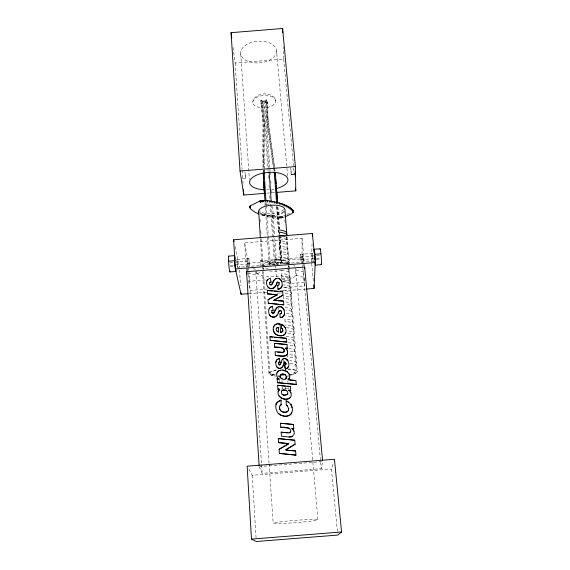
<?xml version="1.0" encoding="UTF-8"?>
<svg xmlns="http://www.w3.org/2000/svg" width="570" height="570" viewBox="0 0 570 570"><rect width="100%" height="100%" fill="white"/><g stroke="black" fill="none" stroke-linecap="round" stroke-linejoin="round"><path stroke-width="0.43" stroke-dasharray="2.85 2.14" d="M302.492 264.067L302.014 258.837L302.022 238.274L244.687 242.863L246.247 266.952M303.696 271.854L295.174 269.695L295.581 275.552A20.107 6.826 -4.5 0 1 281.829 281.352L290.451 283.475L304.173 282.385L303.71 270.151M303.732 265.891L303.789 257.376L260.241 260.861L260.654 266.667M274.569 168.72L268.399 124.182L267.686 114.028L267.644 100.163L266.618 99.7L267.059 120.199L273.586 166.454M304.579 278.281L304.508 286.055L282.563 287.807M267.864 117.976L267.786 102.807L266.824 103.398L267.202 122.749L273.757 170.9M311.498 261.48L312.082 243.105M300.547 254.334L301.202 262.25L300.582 254.355L314.476 253.222M248.841 258.474L249.446 266.389L248.841 258.474L234.926 259.585M242.507 178.595L245.556 178.353L245.071 171.684M259.193 466.595L262.157 473.371L321.238 468.697L322.677 461.572L260.07 466.524M294.334 174.434L291.284 174.677L290.864 168.25M262.998 265.535L263.312 264.38C269.553 258.858 280.81 257.975 287.729 262.72L288.178 263.817M337.426 531.561L331.419 469.039L333.443 462.534M237.505 267.344L236.913 259.428L237.505 267.344L314.483 261.188M263.212 167.003L263.205 122.507L260.718 100.634L261.68 100.028L264.231 101.189L266.618 99.7M262.934 118.311L260.903 103.27L263.269 101.788L268.05 171M260.903 103.27L261.929 103.726L264.295 102.251L266.824 103.398M269.852 167.309L265.257 101.652L267.644 100.163M263.026 167.644L262.813 158.004L263.803 157.448L264.124 122.343L263.554 113.786L261.68 100.028M295.68 373.165L287.957 377.133L288.334 376.898L287.651 378.402M286.283 376.756L288.605 375.609M289.382 375.231L294.804 372.552M260.397 214.641L260.319 213.401C268.456 215.011 278.11 219.55 286.005 214.897M286.81 214.519L290.828 212.61M284.138 217.277C276.365 220.447 267.287 216.379 259.635 214.498M272.261 265.1L274.476 264.166L270.13 201.167M279.941 235.268L281.872 261.808L280.775 261.509L275.524 263.725L270.059 262.236L269.012 262.685L274.476 264.166M274.092 265.086L275.567 264.459M274.818 238.288L276.621 264.017L281.872 261.808M233.023 47.41L235.104 63.021L283.717 59.088L283.276 46.854M291.298 174.263L294.355 174.021M266.71 193.194L274.64 192.56M229.767 262.542L234.049 262.2M234.904 262.129L248.898 261.01M300.875 256.856L314.868 255.738M316.585 255.602L320.012 255.324M244.687 242.863L248.292 263.133L302.014 258.837M230.437 265.349L233.835 265.079M235.531 264.943L249.389 263.832M300.882 259.713L314.747 258.609M316.45 258.474L319.841 258.203M229.924 266.803L233.301 266.532M316.379 259.884L320.604 259.549M265.335 279.963L249.489 281.231L247.651 271.327M282.057 278.63L289.98 277.996L290.451 283.475M267.644 288.997L250.095 290.394L248 279.35M248.99 293.621L266.582 292.218M283.297 290.878L305.292 289.125M248.826 469.224L252.225 475.309L331.419 469.039M248.107 273.123L256.557 275.125A20.107 6.826 -4.5 0 1 261.345 271.598M252.788 268.627L256.158 269.446L256.557 275.125M265.47 267.85L268.677 268.648M295.666 275.31L304.209 277.412M260.241 260.861L269.845 263.29A20.057 6.947 -4.5 0 1 289.674 263.575M256.714 273.009A20.057 6.947 -4.5 0 0 281.381 275.823L289.98 277.996M276.621 264.017L278.153 264.437M272.139 374.362L277.562 376.172M278.338 376.428L280.661 377.205M270.836 373.927L275.588 375.509M278.759 376.57L280.34 377.098M270.009 374.64L275.41 376.528M263.112 162.03L264.159 162.436L264.266 167.395M260.718 100.634L263.269 101.788M265.257 101.652L267.786 102.807M261.195 100.334L267.302 103.099M245.556 178.353L244.922 171.941M291.284 174.677L290.707 168.015M235.075 246.646L239.407 267.245M247.038 268.021L247.501 270.501M261.929 103.726L264.238 122.949L264.159 162.436M274.662 169.547L274.84 171.192M275.061 170.907L267.914 118.631M273.928 169.696L274.092 171.321M311.669 263.219L313.5 282.342M302.022 238.274L304.359 263.54M304.437 264.416L304.679 267.059M283.717 59.088L293.614 167.138M293.692 168.029L294.262 174.228M302.57 264.943L302.812 267.558M302.891 268.427L321.238 468.697M276.564 50.837A17.991 10.823 -4.5 0 1 250.102 62.037A17.991 10.823 -4.5 0 1 249.176 43.306A17.991 10.823 -4.5 0 1 276.564 50.837L286.845 167.359M286.924 168.243L287.622 176.187M295.73 268.099L317.932 519.762A22.444 1.133 -4.5 0 1 284.01 523.381A22.444 1.133 -4.5 0 1 284.736 521.358A22.444 1.133 -4.5 0 1 317.932 519.762M281.381 275.823L281.765 280.561M286.981 236.564L297.227 371.832M269.845 263.29L270.094 266.575M284.166 210.964L284.295 212.738M284.829 219.828L285.029 222.485M286.097 236.657L288.235 265M288.299 265.891L288.498 268.548M288.57 269.432L296.243 371.305M275.752 100.947A11.521 6.17 -4 0 0 258.31 96.636A11.521 6.17 -4 0 0 258.702 107.324A11.521 6.17 -4 0 0 275.752 100.947C273.771 90.644 253.393 92.055 252.774 102.493M282.791 216.422L282.884 217.647M282.535 216.514L282.627 217.733M282.264 216.593L282.357 217.811M281.979 216.664L282.072 217.883M281.687 216.728L281.772 217.947M281.381 216.778L281.473 217.996M281.074 216.821L281.167 218.039M280.761 216.849L280.853 218.068M280.447 216.871L280.54 218.089M280.141 216.878L280.226 218.103M279.827 216.878L279.92 218.096M279.528 216.864L279.613 218.089M279.229 216.842L279.321 218.068M277.889 206.946L279.492 229.069M279.749 232.61L279.877 234.377M277.761 206.995L279.371 229.154M279.628 232.695L279.756 234.469M279.82 235.353L281.936 264.594M276.82 206.589L278.416 228.734M279.051 237.59L280.775 261.509M283.425 362.791L283.276 360.753A12.989 3.114 -4.1 0 1 286.589 360.625M277.476 216.7L277.562 217.925M280.953 263.988L280.846 262.492A13.452 4.745 -4.1 0 1 287.152 263.732M283.226 296.094L283.39 298.409A13.281 4.14 -4.1 0 1 291.22 300.219L291.063 297.925A13.295 4.175 -4.1 0 0 284.152 296.144M287.373 354.59L287.544 357.034A13.01 3.171 -4.1 0 1 295.174 358.309L295.011 355.887A13.017 3.213 -4.1 0 0 289.275 354.675M276.685 206.611L278.274 228.741M278.915 237.59L280.825 264.152M287.829 380.924L287.95 382.598M288.306 387.636L288.427 389.317M275.738 216.529L275.823 217.754M274.02 216.336L274.106 217.562M285.705 386.788L285.94 390.194M269.909 168.2L270.094 170.858M270.159 171.748L270.344 174.406M270.779 180.619L271.028 184.167M271.463 190.38L271.776 194.812M272.581 206.347L274.569 234.74M272.332 216.115L272.417 217.341M264.231 101.189L269.097 171.392M271.441 205.072L275.574 264.523M275.638 265.406L275.823 268.057M275.88 268.94L276.436 276.899M277.54 292.802L277.846 297.219M278.588 307.829L278.709 309.596M268.356 175.432L268.598 178.987M269.026 185.193L269.332 189.632M269.76 195.845L270.066 200.277M281.986 380.169L282.107 381.872M282.456 386.98L282.57 388.676M270.672 215.859L270.757 217.092M240.704 53.737L249.389 179.258M255.759 271.291L269.019 462.954M269.083 463.845L273.194 523.296M288.798 264.644L288.954 266.874A13.438 4.71 -4.1 0 0 286.582 265.698M269.04 215.588L269.118 216.814M279.364 378.879L279.592 382.242M267.437 215.282L267.515 216.514M266.019 201.98L266.24 204.651M266.261 205.521L268.278 235.652M268.377 236.529L270.273 264.865M265.007 202.485L269.247 265.463M264.33 214.598L264.409 215.831M235.104 63.021L242.108 169.34M242.172 170.223L242.813 179.97M242.87 180.854L243.048 183.512M248.292 263.133L248.52 266.582M248.577 267.444L248.748 270.03M248.805 270.885L261.509 463.602M261.566 464.486L262.157 473.371M262.827 214.22L262.913 215.453M261.502 213.85L261.58 215.082M260.055 219.208L260.226 221.873M260.789 230.75L260.96 233.415M261.302 238.744L263.112 267.159M263.169 268.043L263.333 270.707M263.39 271.598L269.838 372.809A13.245 2.879 -4 0 0 276.065 374.925M247.045 269.653L247.209 272.104M246.304 267.815L246.504 270.928M260.412 238.737L262.093 265.321M262.15 266.211L268.933 373.45A14.193 3.078 -4 0 0 275.616 375.708M239.571 269.859L240.533 285.541M252.225 475.309L256.08 537.973M262.998 118.959L262.813 158.004M264.138 170.359L264.202 171.99M263.112 170.081L263.205 172.525M264.11 169.539L263.803 157.448M264.33 169.881L264.38 171.534M263.304 170.316L263.354 171.969M293.771 265.285A20.057 6.947 -4.5 0 1 295.004 266.347M278.374 293.144A13.309 4.225 -4.1 0 1 280.654 293.044M284.964 293.229A13.309 4.225 -4.1 0 1 291.861 296.322L291.69 293.814A13.317 4.268 -4.1 0 0 280.476 290.493M283.525 287.216A13.338 4.325 -4.1 0 1 290.465 289.083L290.308 286.81A13.345 4.368 -4.1 0 0 283.361 284.929M281.402 270.301A13.416 4.617 -4.1 0 1 289.325 272.382L289.175 270.144A13.424 4.653 -4.1 0 0 287.529 269.247M287.772 333.258A13.117 3.562 -4.1 0 1 293.564 334.64L293.4 332.274A13.131 3.598 -4.1 0 0 287.608 330.871M289.888 363.418A12.975 3.071 -4.1 0 1 296.55 365.541L296.371 362.869A12.989 3.114 -4.1 0 0 289.695 360.703M286.389 313.486A13.21 3.89 -4.1 0 1 292.232 315.032L292.389 317.369A13.203 3.848 -4.1 0 0 285.534 315.759M284.964 307.622A13.238 3.983 -4.1 0 1 291.84 309.303L291.997 311.619A13.231 3.947 -4.1 0 0 286.147 310.044M285.577 301.958A13.267 4.083 -4.1 0 1 291.448 303.596L291.605 305.905A13.253 4.04 -4.1 0 0 285.741 304.287M286.104 336.671A13.103 3.506 -4.1 0 1 293.799 338.131L293.963 340.511A13.089 3.463 -4.1 0 0 288.185 339.179M288.434 342.705A13.074 3.406 -4.1 0 1 294.198 344.016L294.362 346.41A13.06 3.37 -4.1 0 0 287.601 345.064M282.036 279.229A13.374 4.46 -4.1 0 1 289.93 281.224L290.08 283.482A13.359 4.425 -4.1 0 0 283.126 281.573M279.079 237.483A13.566 5.18 -4.1 0 1 287.116 239.885L286.966 237.719A13.58 5.216 -4.1 0 0 285.299 236.692M288.855 348.676A13.046 3.306 -4.1 0 1 294.605 349.937L294.768 352.346A13.039 3.27 -4.1 0 0 289.026 351.106M286.375 327.693A13.146 3.655 -4.1 0 1 294.163 330.379L293.992 327.786A13.16 3.698 -4.1 0 0 285.135 325.021M288.342 266.033A12.633 4.311 -4 0 1 287.928 267.173M282.171 270.151A12.633 4.311 -4 0 1 268.356 270.786M263.675 268.826A12.633 4.311 -4 0 1 263.141 267.75M263.454 266.603A12.633 4.311 -4 0 1 273.294 262.734A12.633 4.311 -4 0 1 286.012 263.696M287.715 369.004A13.245 2.879 -4 0 1 296.094 370.685A13.245 2.879 -4 0 1 291.377 373.706M269.838 372.787A13.245 2.879 -4 0 1 276.835 369.873M283.589 209.347A12.298 5.037 -4 0 1 281.338 211.342L279.571 212.197A12.298 5.037 -4 0 1 259.663 210.451M264.338 205.164A12.298 5.037 -4 0 1 265.798 204.694M266.568 204.488A12.298 5.037 -4 0 1 270.75 203.796M283.725 211.142A12.305 5.016 -4 0 1 281.473 213.13L279.699 213.978A12.305 5.016 -4 0 1 259.785 212.254M281.601 389.096A4.175 0.819 -4 0 1 283.14 388.833M284.879 388.697A4.175 0.819 -4 0 1 288.149 388.997M288.099 369.374A14.193 3.078 -4 0 1 297.191 371.376A14.193 3.078 -4 0 1 290.408 374.747M283.974 375.609A14.193 3.078 -4 0 1 281.06 375.78M279.635 375.808A14.193 3.078 -4 0 1 278.238 375.808M268.933 373.421A14.193 3.078 -4 0 1 276.421 370.308M283.611 212.275A13.181 5.372 -4 0 1 261.067 214.292M274.334 189.012A19.216 8.65 -4.5 0 1 271.135 189.518M269.51 189.682A19.216 8.65 -4.5 0 1 266.24 189.817M312.46 253.629L313.151 261.295L312.46 253.629M247.508 266.211L246.853 258.63L247.508 266.211M302.542 254.177L303.197 262.093L302.57 254.199M275.944 259.599L275.766 257.127A13.473 4.838 -4.1 0 1 289.46 260.896L289.624 263.326A13.466 4.795 -4.1 0 0 275.944 259.599M279.464 242.906L279.307 240.704A13.552 5.123 -4.1 0 1 287.33 243.069L287.48 245.25A13.545 5.087 -4.1 0 0 279.464 242.906M279.849 248.356L279.692 246.14A13.53 5.03 -4.1 0 1 287.7 248.456L287.85 250.65A13.516 4.995 -4.1 0 0 279.849 248.356M280.233 253.835L280.077 251.605A13.502 4.938 -4.1 0 1 288.064 253.871L288.213 256.072A13.495 4.895 -4.1 0 0 280.233 253.835M281.794 275.887L281.637 273.621A13.402 4.56 -4.1 0 1 289.553 275.666L289.703 277.918A13.388 4.517 -4.1 0 0 281.794 275.887M285.029 321.544L284.865 319.179A13.188 3.791 -4.1 0 1 292.624 320.796L292.781 323.14A13.174 3.755 -4.1 0 0 285.029 321.544"/><path stroke-width="0.85" d="M234.84 260.454L234.926 259.585L235.082 260.319M295.004 171.713L295.096 174.37L294.989 173.764M304.665 268.784L304.679 267.059L246.554 271.705L259.136 465.711M288.705 373.414C290.508 376.72 287.9 371.398 286.233 371.091C283.646 369.809 279.977 369.396 277.733 371.555C275.645 374.561 276.799 377.255 278.944 379.05L277.12 378.715L278.944 379.05M279.948 361.907L279.329 361.857L278.644 362.94L279.948 361.907L279.329 358.352C274.904 359.357 275.068 364.828 277.184 367.394C281.573 371.376 283.44 364.714 284.772 361.943L285.57 362.342L285.898 364.401L285.933 363.482M312.303 236.101L312.389 233.472L233.629 239.778L235.367 268.933L241.074 294.255L248.107 293.692M278.053 391.718L279.735 389.417L277.904 389.096L279.713 389.267C274.505 393.827 282.129 401.102 287.985 399.007C290.387 398.152 291.398 396.264 291.192 394.212C291.298 393.485 289.802 390.55 290.957 392.951M284.394 314.148C284.444 315.695 281.851 317.661 280.176 317.682C283.361 318.024 284.943 314.462 284.473 311.754C283.354 303.511 275.453 305.705 273.785 313.087L273.194 313.279L271.79 312.374L272.147 313.108L273.807 313.301L277.319 307.159M306.168 289.054L314.084 288.427L315.224 262.549L312.389 233.472M282.093 285.777C282.179 287.237 279.507 289.175 277.932 289.225C281.046 289.567 282.642 286.097 282.171 283.425C281.11 275.445 273.301 277.483 271.626 284.736L269.981 284.551L271.064 285.157L272.082 284.266M279.471 407.885L279.906 409.545L279.5 406.688L281.224 404.586L279.813 405.783M278.623 362.769L278.944 364.686L279.713 365.028L281.067 362.527L280.469 364.259M288.962 432.979L290.408 432.317C292.709 427.301 284.459 427.172 280.775 427.194L289.14 428.205M276.315 328.676L277.191 327.793L278.374 327.608L277.17 327.586C273.778 328.769 280.119 334.319 276.493 330.536M281.459 312.673L281.523 311.883L281.48 312.887L280.618 313.828L281.48 312.887M284.323 351.056C284.751 346.111 277.562 347.807 274.733 347.066L274.754 347.251C277.554 346.845 286.14 347.472 283.995 351.697L282.599 352.317L275.082 351.697L275.381 355.559L282.734 356.243L285.691 355.858L287.586 353.671L287.494 350.721L287.708 351.847M282.863 331.092L280.675 332.353L281.936 332.146L282.863 331.092L282.513 328.94L281.559 328.128L282.912 330.115M279.884 409.41C281.323 413.243 289.14 413.678 288.712 408.619M286.332 377.81C287.187 372.253 284.352 382.691 286.347 377.967M287.601 393.792C289.389 389.481 279.4 388.042 281.651 393.364C282.456 398.117 292.36 391.398 285.456 395.188M280.141 376.457C279.82 372.958 285.264 373.257 286.133 376.008M314.448 253.472L315.153 259.685M275.98 404.75C274.555 402.527 287.216 397.219 277.718 401.786C274.875 404.957 275.51 408.498 277.177 411.74C279.699 417.147 291.356 418.751 292.275 410.87C293.685 410.977 288.962 398.815 292.118 407.55M273.543 331.013C272.731 326.432 273.636 333.272 275.281 333.813C277.447 335.773 280.775 336.521 283.511 335.402C288.107 332.495 286.055 326.204 281.252 324.28L281.573 328.327M273.222 329.339L273.365 327.059L274.868 324.757L277.611 323.781L280.027 324.152L277.611 323.781M285.891 364.223L284.544 365.292L285.413 369.082C294.312 366.631 283.753 351.027 281.081 362.698M273.194 310.287L271.968 310.771L273.194 310.287L272.396 306.297C267.815 307.401 268.199 312.225 269.524 314.882C273.572 320.753 278.317 315.053 279.343 310.443L281.046 310.629L281.537 312.096M271.042 282.029L269.838 282.506L271.042 282.029L270.266 278.124C259.806 282.3 273.65 297.12 277.127 282.385L277.74 282.193L279.129 283.083L278.794 282.328L277.113 282.15C276.087 287.109 270.843 291.391 267.416 286.511M279.329 358.352L276.649 360.097L275.823 362.207M271.94 310.557L271.819 312.588M269.81 282.271L269.517 283.39L270.009 284.779M292.866 212.845C294.063 207.245 284.644 205.307 280.832 203.326C274.113 202.058 266.931 199.379 260.07 200.889L250.444 205.77L249.938 207.081M276.514 366.417C278.723 370.621 284.558 367.094 284.067 362.492M288.078 379.884L289.695 377.447L289.403 374.611M276.564 323.945L274.89 324.964L273.365 327.059M273.522 330.814C274.79 336.336 284.259 337.476 285.855 332.567M281.366 311.163L279.357 310.657L278.039 312.852M285.413 369.082L287.28 368.099L288.456 366.353M272.403 283.881L274.419 279.621M278.409 370.963L276.842 373.051M272.396 306.297L270.287 307.337L268.976 309.04M294.02 431.162L292.018 428.291L293.536 430.051L294.255 432.488L294.12 434.255L292.168 436.599L289.097 437.005L281.473 436.242L281.153 432.167L288.954 432.858L290.743 431.625M275.381 355.559L275.36 355.381C279.008 355.58 285.784 357.647 287.586 353.671M277.932 289.225L277.626 285.363L279.222 284.558L279.108 282.848M286.674 390.721L283.561 389.837L281.43 391.227M285.406 374.903L282.349 374.034L280.212 375.395M280.946 410.913C282.748 412.53 287.629 412.908 288.605 410.158M278.559 413.492C281.694 416.827 289.695 417.539 291.819 412.716M269.524 314.882C270.508 317.454 276.108 317.732 277.219 315.117M296.257 384.436L277.426 382.677L296.257 384.436L295.93 380.468L288.071 379.727L289.368 378.466M288.021 360.774C287.515 358.708 283.29 357.803 282.121 359.748M341.551 531.995L337.761 535.08L256.3 541.5L251.477 539.092L247.131 466.189L334.447 459.278L341.551 531.995L251.477 539.092M279.043 395.979C281.096 398.986 287.216 400.311 290.116 397.732M284.081 362.67L284.772 361.943M277.661 352.103L282.613 352.502L283.995 351.697M286.176 449.616L295.075 444.23L285.413 449.958L295.616 450.984L295.951 455.138L279.386 453.385L295.951 455.138M279.086 449.338L288.798 443.617L278.588 442.605L288.812 443.724L279.086 449.338L279.407 453.485M273.928 300.233L282.977 295.174L273.928 300.233L283.454 301.074L283.76 304.836L268.278 303.269L283.76 304.836M268.306 303.482L268.014 299.727L277.12 294.669L267.579 293.842L277.134 294.897M276.379 295.317L268.014 299.727M264.936 200.747L264.003 187.437L265.014 186.917L264.238 172.81M284.929 216.899L292.111 213.508M289.097 437.005L292.168 436.599M285.2 379.078C283.732 381.237 276.094 374.048 282.157 378.979M280.575 370.372L279.222 370.514M284.558 365.463L285.164 365.163M284.195 310.144L281.822 307.144L278.217 306.667M280.176 317.682L279.863 313.742L280.604 313.621M264.95 193.337L243.803 195.033L240.027 171.029L231.057 32.668L282.613 28.5L295.388 166.583L295.787 190.857L276.407 192.418M240.027 171.029L295.388 166.583M228.67 256.108L234.626 255.631M314.141 249.268L320.105 248.798M228.563 261.188L234.591 260.704M314.932 254.284L320.96 253.8M235.367 268.933L315.224 262.549M229.838 271.947L235.809 271.47M315.481 265.1L321.459 264.623M285.584 348.234L287.28 348.199L285.57 348.049L287.501 350.906M267.608 294.063L267.323 290.337L282.692 291.662L282.991 295.403M268.199 290.636L272.467 291.006M274.177 291.156L278.438 291.519M281.003 291.74L282.692 291.662M273.949 300.454L276.55 300.682M278.274 300.839L283.454 301.074M270.201 340.554L269.909 336.699L286.468 338.202L286.781 342.057L270.18 340.361L286.781 342.057M272.546 337.134L269.909 336.699M274.291 337.29L285.613 338.316M274.754 347.251L274.455 343.389L286.981 344.508L287.294 348.384M292.018 428.291L293.799 428.569L292.025 428.412M289.824 380.048L294.191 380.461M277.925 389.246L277.611 385.27L290.387 386.481L290.707 390.464L288.89 390.265L290.707 390.464M279.336 385.584L277.611 385.27M281.038 385.748L285.292 386.154M286.995 386.31L290.387 386.481M280.796 427.315L280.483 423.239L293.472 424.486L293.799 428.569M287.358 432.879L281.153 432.167M278.609 442.712L278.288 438.594L294.747 440.211L295.075 444.336M286.283 450.143L295.616 450.984M287.622 372.06L282.734 370.058M282.328 394.162L283.39 395.003L284.701 395.181M277.725 331.626L278.709 331.968M281.901 281.851L280.561 279.706L278.381 278.317M274.17 172.14L275.353 186.212L276.414 186.597L277.569 202.521M286.404 405.206L287.33 405.876L286.404 405.206L286.055 400.803L289.51 402.897L291.17 405.17M288.484 402.042L286.055 400.803M279.692 364.857L278.944 364.686M258.445 213.971L254.199 211.648L250.244 208.577M282.449 325.057L281.252 324.28M284.786 362.114L285.584 362.513L285.948 363.653M288.883 390.115L290.465 391.975M288.89 390.265L289.745 390.87M287.316 405.74L288.726 408.754M284.865 327.294L285.541 328.263M280.127 376.293L280.433 377.518M284.544 365.292L285.399 368.918M233.629 239.778L233.992 241.495M246.554 271.705L247.038 274.256M278.288 438.594L294.747 440.211M280.483 423.239L293.472 424.486M231.057 32.668L231.748 37.877M274.455 343.389L286.981 344.508M266.888 280.803L267.401 279.742M235.154 265.185L235.517 267.501L235.531 264.943M275.096 173.672L275.346 176.144M313.749 284.95L314.084 288.427M275.224 172.539L276.414 186.597M275.118 278.958L276.008 278.474M304.679 267.059L322.591 460.688M295.118 173.957L295.36 176.529M295.545 188.235L295.787 190.857M275.581 178.624L276.022 183.59M277.626 285.363L278.352 285.242M293.13 210.708L293.237 212.325M292.994 210.465L293.18 212.46M292.88 210.344L293.101 212.589M292.894 211.484L292.994 212.717M292.218 209.667L292.317 210.907M291.491 208.998L291.591 210.237M276.229 186.069L276.607 191.05M283.026 325.142L284.501 326.51M280.005 323.952L280.675 332.353M290.7 208.342L290.8 209.589M289.838 207.701L289.938 208.948M288.912 207.074L289.011 208.321M287.921 206.461L288.021 207.715M278.352 327.401L278.73 332.168M286.874 205.87L286.966 207.117M285.755 205.293L285.855 206.547M284.58 204.73L284.679 205.991M286.91 235.681L284.971 210.038A13.181 5.372 -4 0 0 270.821 205.257A13.181 5.372 -4 0 0 258.923 212.368M280.896 400.325L281.245 404.728M277.12 378.715L277.426 382.677M283.347 204.195L283.447 205.457M282.171 203.725L282.264 204.986M280.832 203.326L280.924 204.594M279.314 202.92L279.407 204.181M277.747 202.535L277.839 203.804M276.735 192.817L277.184 199.023M277.312 200.797L277.44 202.571M275.353 186.212L276.564 203.041M286.375 348.783L287.031 349.688M276.137 202.179L276.222 203.447M274.476 201.851L274.569 203.119M272.788 201.545L272.873 202.813M269.168 172.24L271.206 201.552M271.056 201.267L271.142 202.535M269.282 201.018L269.375 202.293M267.487 200.797L267.572 202.072M265.014 186.917L265.962 201.096M314.576 256.571L314.44 253.971M265.656 200.604L265.741 201.88M263.796 200.448L263.882 201.716M263.483 200.419L263.568 201.695M263.162 200.405L263.247 201.68M262.841 200.398L262.92 201.673M262.506 200.412L262.592 201.687M243.454 189.717L243.803 195.033M264.238 190.216L264.345 191.876M264.003 187.437L263.24 173.344M262.079 200.441L262.264 201.709M261.851 200.462L261.936 201.737M261.53 200.512L261.616 201.787M261.217 200.569L261.295 201.837M260.91 200.633L260.989 201.908M260.611 200.711L260.697 201.987M260.333 200.797L260.412 202.072M260.07 200.889L260.148 202.165M258.673 211.263L260.355 237.847M240.968 292.51L241.074 294.255M264.188 189.39L263.767 181.923M250.444 205.77L250.515 207.031M250.273 205.891L250.344 207.152M250.123 206.019L250.202 207.281M250.009 206.148L250.08 207.409M249.917 206.283L249.988 207.544M249.852 206.418L249.938 208.214M263.611 178.602L263.383 172.803M282.613 28.5L282.77 32.868M235.973 269.66A7.987 0.427 85.4 0 1 235.289 268.605A7.987 0.427 85.4 0 1 234.455 257.376A7.987 0.427 85.4 0 1 235.146 258.538M230.031 271.242A7.98 0.485 85.4 0 1 228.784 264.273A7.98 0.485 85.4 0 1 228.827 256.6M314.127 252.225A7.987 0.371 85.4 0 1 314.612 251.427A7.987 0.371 85.4 0 1 315.538 263.183A7.987 0.371 85.4 0 1 314.882 261.837M320.034 249.304A7.987 0.435 85.4 0 1 321.231 256.885A7.987 0.435 85.4 0 1 321.181 263.953M278.922 235.296A13.58 5.216 -4.1 0 1 284.558 236.393M263.846 189.753A19.216 8.65 -4.5 0 1 252.631 177.398A19.216 8.65 -4.5 0 1 283.546 174.612A19.216 8.65 -4.5 0 1 275.88 188.67M278.694 232.09L278.538 229.91A13.602 5.315 -4.2 0 1 286.603 232.382L286.753 234.541A13.595 5.273 -4.1 0 0 278.694 232.09"/></g></svg>
